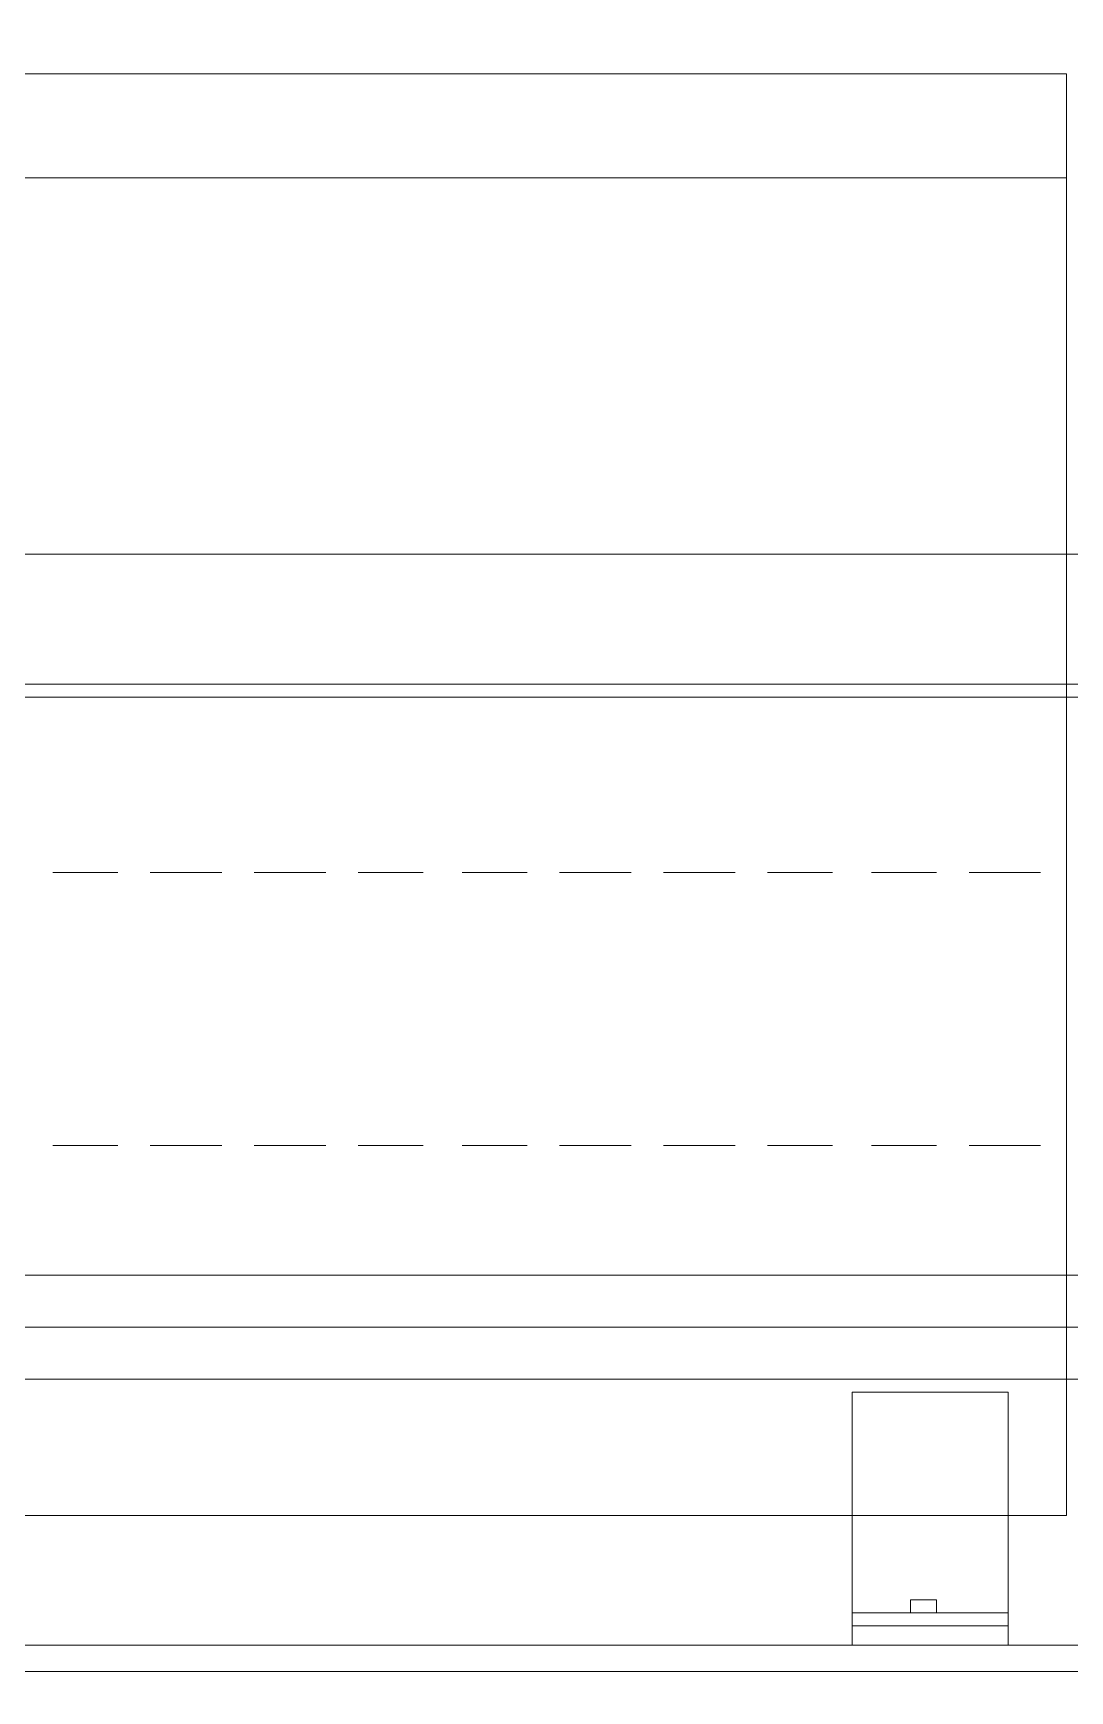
# Model space of a CAD drawing. Header units: millimetres. Extents: x 182 to 575, y -105 to 95.
# Drawn here: x 279.247 to 280.006, y 73.059 to 74.274 of the extents above; entities that cross this region are included whole.
import ezdxf

# ---------------------------------------------------------------- set-up
doc = ezdxf.new("R2010")
doc.units = ezdxf.units.MM
doc.header["$MEASUREMENT"] = 0
doc.layers.add('PDF_Geometry', color=7, linetype='Continuous')
doc.layers.add('PDF_Solid Fills', color=7, linetype='Continuous')

msp = doc.modelspace()

# ---------------------------------------------------------------- hatches: boundary and pattern name
at = {"layer": 'PDF_Solid Fills', "transparency": 33554559}
h = msp.add_hatch(color=256, dxfattribs=at)
h.paths.add_polyline_path([(280.0152, 73.8151), (280.0077, 73.8151), (280.0152, 73.8151)], flags=0)
h.paths.add_polyline_path([(280.0027, 73.8101), (280.0102, 73.8101), (280.0027, 73.8101)], flags=0)
h.paths.add_polyline_path([(280.0077, 73.8051), (280.0002, 73.8051), (280.0077, 73.8051)], flags=0)
h.paths.add_polyline_path([(279.9977, 73.8026), (280.0052, 73.8026), (279.9977, 73.8026)], flags=0)
h.paths.add_polyline_path([(280.0052, 73.8001), (279.9977, 73.8001), (280.0052, 73.8001)], flags=0)
h.paths.add_polyline_path([(279.9977, 73.8001), (280.0052, 73.8001), (279.9977, 73.8001)], flags=0)
h.paths.add_polyline_path([(280.0002, 73.7876), (279.9952, 73.7876), (280.0002, 73.7876)], flags=0)
h.paths.add_polyline_path([(279.9927, 73.7851), (280.0002, 73.7851), (279.9927, 73.7851)], flags=0)

# ---------------------------------------------------------------- linework, layer by layer
at = {"layer": 'PDF_Geometry', "lineweight": 13}
for points in [[(279.0612, 74.8729), (280.2993, 74.8729), (280.2993, 73.892), (279.0612, 73.892)], [(280.1183, 73.3634), (280.1183, 73.2872), (278.5564, 73.2872), (278.5564, 72.3253), (280.1183, 72.3253), (280.1183, 73.2872), (278.5564, 73.2872), (278.5564, 73.3634)]]:
    msp.add_lwpolyline(points, close=True, dxfattribs=at)
at = {"layer": 'PDF_Geometry', "lineweight": 0}
for points in [[(280.004, 74.2443), (280.004, 74.1681), (278.6564, 74.1681), (278.6564, 74.2443)], [(278.6564, 74.1681), (280.004, 74.1681), (280.004, 73.1872), (278.6564, 73.1872)], [(279.9088, 73.1253), (279.8897, 73.1253), (279.8897, 73.1158), (279.9088, 73.1158)]]:
    msp.add_lwpolyline(points, close=True, dxfattribs=at)
at = {"layer": 'PDF_Geometry', "lineweight": 13}
for points in [[(280.2707, 73.7967), (277.9802, 73.7967), (277.9326, 73.7967)], [(279.3088, 73.6586), (279.2612, 73.6586)], [(279.385, 73.6586), (279.3326, 73.6586)], [(279.4612, 73.6586), (279.4088, 73.6586)], [(279.5326, 73.6586), (279.485, 73.6586)], [(279.6088, 73.6586), (279.5612, 73.6586)], [(279.685, 73.6586), (279.6326, 73.6586)], [(279.7612, 73.6586), (279.7088, 73.6586)], [(279.8326, 73.6586), (279.785, 73.6586)], [(279.9088, 73.6586), (279.8612, 73.6586)], [(279.985, 73.6586), (279.9326, 73.6586)], [(279.3088, 73.4586), (279.2612, 73.4586)], [(279.385, 73.4586), (279.3326, 73.4586)], [(279.4612, 73.4586), (279.4088, 73.4586)], [(279.5326, 73.4586), (279.485, 73.4586)], [(279.6088, 73.4586), (279.5612, 73.4586)], [(279.685, 73.4586), (279.6326, 73.4586)], [(279.7612, 73.4586), (279.7088, 73.4586)], [(279.8326, 73.4586), (279.785, 73.4586)], [(279.9088, 73.4586), (279.8612, 73.4586)], [(279.985, 73.4586), (279.9326, 73.4586)]]:
    msp.add_lwpolyline(points, dxfattribs=at)
at = {"layer": 'PDF_Geometry', "lineweight": 20}
for points in [[(280.2612, 73.7872), (277.9326, 73.7872)], [(280.2612, 73.3253), (277.9326, 73.3253)]]:
    msp.add_lwpolyline(points, dxfattribs=at)
at = {"layer": 'PDF_Geometry', "lineweight": 0}
for points in [[(279.8469, 73.092), (279.8469, 73.2777), (279.9612, 73.2777), (279.9612, 73.092)], [(279.8469, 73.1158), (279.9612, 73.1158)], [(279.8469, 73.1062), (279.9612, 73.1062)]]:
    msp.add_lwpolyline(points, dxfattribs=at)
at = {"layer": 'PDF_Geometry', "lineweight": 20}
msp.add_lwpolyline([(279.7516, 73.092), (280.1707, 73.092), (280.1707, 73.0729), (279.7516, 73.0729), (278.6707, 73.0729), (278.6707, 73.092)], close=True, dxfattribs=at)

doc.saveas('drawing.dxf')
